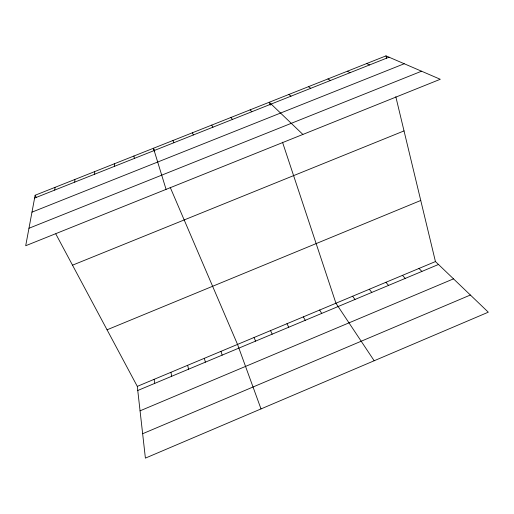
<?xml version="1.0" encoding="UTF-8"?>
<svg xmlns="http://www.w3.org/2000/svg" width="514" height="514" viewBox="0 0 514 514"><rect width="100%" height="100%" fill="white"/><g stroke="black" fill="none" stroke-linecap="round" stroke-linejoin="round"><path stroke-width="0.77" d="M74.748 182.123L74.858 179.476M54.715 190.09L55.03 187.353M35.132 195.256L25.7 245.737L440.273 79.278L385.988 55.878L35.132 195.256L36.256 197.357M142.641 433.726L470.374 295.023M140.059 410.827L453.502 278.864M137.296 386.374L435.442 261.562L488.3 312.184L145.398 458.122L137.296 386.374L55.808 233.934M137.765 390.492L438.487 264.479M107.053 329.802L420.754 200.473M72.506 265.179L404.03 130.903M28.964 228.267L421.557 71.208M34.605 198.083L389.047 57.195M31.971 212.153L404.235 63.742M366.713 63.537L369.572 64.937M347.361 71.221L350.034 72.705M327.938 78.938L330.418 80.499M308.451 86.68L310.732 88.324M288.887 94.454L290.975 96.176M302.887 134.443L269.252 102.254L270.229 105.19M418.981 268.449L421.891 271.431M402.475 275.356L405.244 278.408M250.125 109.848L251.821 111.744M385.918 282.289L388.545 285.405M369.309 289.247L371.795 292.421M230.927 117.475L232.431 119.447M352.643 296.218L354.988 299.463M374.179 360.757L335.931 303.215L282.501 142.192M211.665 125.127L212.969 127.183M319.657 310.032L321.719 313.405M303.331 316.862L305.252 320.306M192.332 132.811L193.437 134.944M286.96 323.717L288.739 327.225M270.531 330.598L272.169 334.171M154.688 151.122L153.455 148.25L166.073 189.377M170.185 187.282L237.532 344.412L261.009 408.919M254.057 337.492L255.554 341.135M172.929 140.515L173.841 142.738M220.956 351.351L222.164 355.129M204.328 358.309L205.388 362.158M385.988 55.878L386.554 58.223M395.806 96.703L435.442 261.562M187.649 365.293L188.561 369.206M133.916 156.018L134.417 158.408M170.918 372.297L171.682 376.28M154.136 379.326L154.746 383.373M114.301 163.805L114.603 166.285M94.615 171.625L94.711 174.188"/></g></svg>
